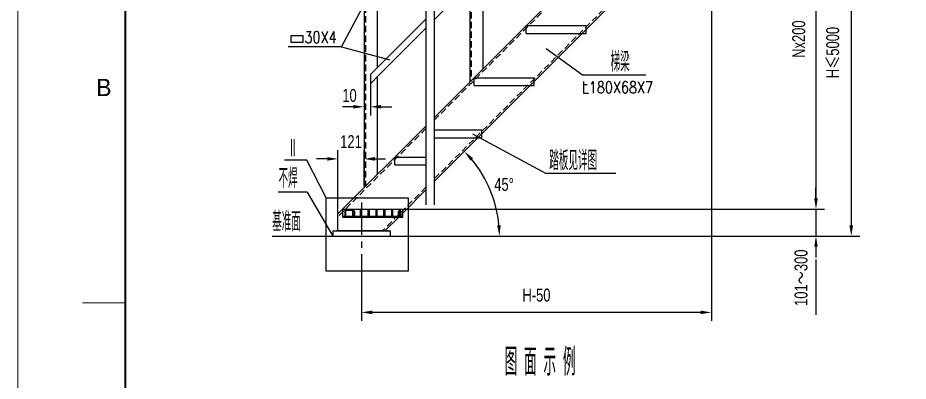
# Model space of a CAD drawing. Extents: x 148 to 221443, y -36682 to 6758.
# Drawn here: x 166043 to 170181, y -8532 to -6844 of the extents above; entities that cross this region are included whole.
import ezdxf
from ezdxf.enums import TextEntityAlignment as Align

# ---------------------------------------------------------------- set-up
doc = ezdxf.new("R2010")
doc.units = 0
doc.header["$LTSCALE"] = 10
doc.header["$MEASUREMENT"] = 0
doc.linetypes.add('CENTERX2', pattern=[4, 2.5, -0.5, 0.5, -0.5])
doc.linetypes.add('HIDDENX2', pattern=[0.75, 0.5, -0.25])
for name, color, linetype in [('2', 4, 'Continuous'), ('DIM', 4, 'Continuous'), ('RED', 7, 'Continuous'), ('WB-FS', 6, 'Continuous')]:
    doc.layers.add(name, color=color, linetype=linetype)
doc.layers.add('2（细实线）', color=3, linetype='Continuous', lineweight=20)
doc.layers.add('图框层', color=7, linetype='Continuous', lineweight=15)
doc.styles.add('HZ', font='ROMS.SHX', dxfattribs={"width": 0.75, "bigfont": 'GBCBIG.SHX'})
doc.styles.get("Standard").update_dxf_attribs({"font": 'wison_e.shx', "width": 0.75, "bigfont": 'wison_c.shx'})
doc.styles.add('XW', font='ROMANS.shx', dxfattribs={"width": 0.85})
doc.dimstyles.new('DIM1', dxfattribs={"dimscale": 20, "dimtxt": 3, "dimasz": 2.5, "dimexe": 2, "dimexo": 0, "dimgap": 1, "dimtad": 0, "dimdec": 0, "dimzin": 0, "dimdsep": 46, "dimtxsty": 'Standard', "dimcen": 2, "dimclrd": 3, "dimclre": 3, "dimclrt": 3, "dimadec": 0, "dimazin": 0, "dimtfac": 0.666667, "dimtdec": 0, "dimtofl": 0, "dimtmove": 2, "dimatfit": 1, "dimfxl": 2, "dimtvp": 1.333333, "dimtolj": 1, "dimtzin": 0, "dimarcsym": 0})
doc.dimstyles.new('DIM1$2', dxfattribs={"dimscale": 20, "dimtxt": 3, "dimasz": 2.5, "dimexe": 2, "dimexo": 0, "dimgap": 1, "dimtad": 2, "dimtih": 1, "dimtoh": 1, "dimdec": 0, "dimzin": 0, "dimdsep": 46, "dimtxsty": 'Standard', "dimcen": 2, "dimclrd": 3, "dimclre": 3, "dimclrt": 3, "dimadec": 0, "dimazin": 0, "dimtfac": 0.666667, "dimtdec": 0, "dimtofl": 0, "dimtmove": 2, "dimatfit": 1, "dimfxl": 2, "dimtvp": 1.333333, "dimtolj": 1, "dimtzin": 0, "dimarcsym": 0})

# ---------------------------------------------------------------- blocks, each defined once
blk = doc.blocks.new('*D711')
at = {"layer": 'Defpoints', "color": 0}
for p in [(169643.5, -6153.4), (167832.2, -7733.6), (169752.7, -7733.6)]:
    blk.add_point(p, dxfattribs=at)
at = {"layer": 'DIM', "color": 3, "lineweight": -2}
for p, q in [((169643.5, -6153.4), (169792.7, -6153.4)), ((169752.7, -6203.4), (169752.7, -7683.6)), ((167832.2, -7733.6), (169792.7, -7733.6))]:
    blk.add_line(p, q, dxfattribs=at)
at = {"layer": 'DIM', "color": 3}
for points in [[(169761, -6203.4), (169744.4, -6203.4), (169752.7, -6153.4)], [(169744.4, -7683.6), (169761, -7683.6), (169752.7, -7733.6)]]:
    blk.add_solid(points, dxfattribs=at)
at = {"layer": 'DIM', "color": 3, "insert": (169672.7, -6943.5), "char_height": 60, "attachment_point": 5, "rotation": 90}
blk.add_mtext('\\A1;Nx200', dxfattribs=at)
blk = doc.blocks.new('*D712')
at = {"layer": '2', "color": 3, "linetype": 'Continuous', "lineweight": -2}
for p, q in [((169752.7, -7683.6), (169752.7, -7633.6)), ((167832.2, -7733.6), (169792.7, -7733.6)), ((169752.7, -7733.6), (169752.7, -7858.2)), ((167773.7, -7858.2), (169792.7, -7858.2)), ((169752.7, -7908.2), (169752.7, -7958.2))]:
    blk.add_line(p, q, dxfattribs=at)
at = {"layer": '2', "color": 3}
for points in [[(169744.4, -7683.6), (169761, -7683.6), (169752.7, -7733.6)], [(169761, -7908.2), (169744.4, -7908.2), (169752.7, -7858.2)]]:
    blk.add_solid(points, dxfattribs=at)
at = {"layer": 'Defpoints', "color": 0}
for p in [(167832.2, -7733.6), (167773.7, -7858.2), (169752.7, -7858.2)]:
    blk.add_point(p, dxfattribs=at)
at = {"layer": '2', "color": 3, "insert": (169683.6, -8051.7), "char_height": 60, "attachment_point": 5, "rotation": 90}
blk.add_mtext('\\A1;101{\\fSimSun|b0|i0|c134|p54;～}300', dxfattribs=at)
blk = doc.blocks.new('*D720')
at = {"color": 3, "linetype": 'Continuous', "lineweight": -2}
for p, q in [((167681.8, -7129.6), (167681.8, -7297.7)), ((167652.5, -7179.8), (167652.5, -7297.7)), ((167602.5, -7257.7), (167552.5, -7257.7)), ((167731.8, -7257.7), (167781.8, -7257.7))]:
    blk.add_line(p, q, dxfattribs=at)
at = {"color": 3}
for points in [[(167602.5, -7266.1), (167602.5, -7249.4), (167652.5, -7257.7)], [(167731.8, -7249.4), (167731.8, -7266.1), (167681.8, -7257.7)]]:
    blk.add_solid(points, dxfattribs=at)
at = {"layer": 'Defpoints', "color": 0}
for p in [(167681.8, -7129.6), (167652.5, -7179.8), (167652.5, -7257.7)]:
    blk.add_point(p, dxfattribs=at)
at = {"color": 3, "insert": (167584.7, -7205.5), "char_height": 60, "attachment_point": 5}
blk.add_mtext('\\A1;10', dxfattribs=at)
blk = doc.blocks.new('*D727')
at = {"color": 3, "linetype": 'Continuous', "lineweight": -2, "ltscale": 6}
for p, q in [((169266.9, -6374), (169266.9, -8252.7)), ((167640.3, -8005.3), (167640.3, -8252.7)), ((169216.9, -8212.7), (167690.3, -8212.7))]:
    blk.add_line(p, q, dxfattribs=at)
at = {"color": 3}
for points in [[(167690.3, -8204.4), (167690.3, -8221.1), (167640.3, -8212.7)], [(169216.9, -8221.1), (169216.9, -8204.4), (169266.9, -8212.7)]]:
    blk.add_solid(points, dxfattribs=at)
at = {"layer": 'Defpoints', "color": 0}
for p in [(169266.9, -6374), (167640.3, -8005.3), (167640.3, -8212.7)]:
    blk.add_point(p, dxfattribs=at)
at = {"color": 3, "insert": (168453.6, -8132.7), "char_height": 60, "attachment_point": 5}
blk.add_mtext('\\A1;H-50', dxfattribs=at)
blk = doc.blocks.new('*D734')
at = {"color": 3, "linetype": 'Continuous', "lineweight": -2, "ltscale": 6}
for p, q in [((167978.1, -7605.3), (168146.9, -7436.5)), ((167773.7, -7858.2), (168321.5, -7858.2))]:
    blk.add_line(p, q, dxfattribs=at)
blk.add_arc((167725.2, -7858.2), 556.4, 5.1509, 39.8491, dxfattribs=at)
at = {"color": 3}
for points in [[(168158.5, -7496.1), (168146.2, -7507.4), (168118.6, -7464.8)], [(168271, -7808.7), (168287.6, -7807.9), (168281.5, -7858.2)]]:
    blk.add_solid(points, dxfattribs=at)
at = {"layer": 'Defpoints', "color": 0}
for p in [(167978.1, -7605.3), (168262.6, -7714.2), (167507, -7858.2), (167749.4, -7834), (167773.7, -7858.2)]:
    blk.add_point(p, dxfattribs=at)
at = {"color": 3, "insert": (168303.1, -7618.8), "char_height": 60, "attachment_point": 5}
blk.add_mtext('\\A1;45%%d', dxfattribs=at)
blk = doc.blocks.new('*D735')
at = {"color": 3, "linetype": 'Continuous', "lineweight": -2, "ltscale": 6}
for p, q in [((169752.7, -6153.4), (169956.8, -6153.4)), ((169916.8, -6203.4), (169916.8, -7808.2)), ((169862, -7858.2), (169956.8, -7858.2))]:
    blk.add_line(p, q, dxfattribs=at)
at = {"color": 3}
for points in [[(169925.1, -6203.4), (169908.4, -6203.4), (169916.8, -6153.4)], [(169908.4, -7808.2), (169925.1, -7808.2), (169916.8, -7858.2)]]:
    blk.add_solid(points, dxfattribs=at)
at = {"layer": 'Defpoints', "color": 0}
for p in [(169752.7, -6153.4), (169862, -7858.2), (169916.8, -7858.2)]:
    blk.add_point(p, dxfattribs=at)
at = {"color": 3, "insert": (169831.4, -7005.8), "char_height": 60, "attachment_point": 5, "rotation": 90}
blk.add_mtext('\\A1;H{\\fSimSun|b0|i0|c134|p54;≤}5000', dxfattribs=at)
blk = doc.blocks.new('*D736')
at = {"color": 3, "linetype": 'Continuous', "lineweight": -2, "ltscale": 6}
for p, q in [((167531.2, -7755.6), (167531.2, -7459.7)), ((167652.5, -7622.4), (167652.5, -7459.7)), ((167481.2, -7499.7), (167431.2, -7499.7)), ((167702.5, -7499.7), (167752.5, -7499.7))]:
    blk.add_line(p, q, dxfattribs=at)
at = {"color": 3}
for points in [[(167481.2, -7508), (167481.2, -7491.3), (167531.2, -7499.7)], [(167702.5, -7491.3), (167702.5, -7508), (167652.5, -7499.7)]]:
    blk.add_solid(points, dxfattribs=at)
at = {"layer": 'Defpoints', "color": 0}
for p in [(167652.5, -7499.7), (167652.5, -7622.4), (167531.2, -7755.6)]:
    blk.add_point(p, dxfattribs=at)
at = {"color": 3, "insert": (167591.8, -7419.7), "char_height": 60, "attachment_point": 5}
blk.add_mtext('\\A1;121', dxfattribs=at)
blk = doc.blocks.new('a2')
blk.add_line((15326.09, 9916.74), (15336.09, 9916.74))
at = {"layer": '图框层', "ltscale": 10}
blk.add_lwpolyline([(15311.09, 10126.74), (15905.09, 10126.74), (15905.09, 9706.74), (15311.09, 9706.74)], close=True, dxfattribs=at)
at = {"layer": '图框层', "ltscale": 10, "const_width": 0.5}
blk.add_lwpolyline([(15336.09, 10116.74), (15895.09, 10116.74), (15895.09, 9716.74), (15336.09, 9716.74)], close=True, dxfattribs=at)
at = {"style": 'HZ'}
blk.add_text('B', height=4, dxfattribs=at).set_placement((15331.09, 9966.74), align=Align.MIDDLE)

msp = doc.modelspace()

# ---------------------------------------------------------------- linework, layer by layer
at = {"color": 0, "linetype": 'Continuous', "ltscale": 6}
msp.add_line((169133.4693, -6153.3774), (167978.141, -7308.7058), dxfattribs=at)
at = {"color": 1, "linetype": 'CENTERX2', "ltscale": 6}
msp.add_line((167640.3294, -7702.7155), (167640.3294, -8194.9821), dxfattribs=at)
at = {"color": 1, "linetype": 'Continuous'}
msp.add_line((167766.5623, -7833.9827), (167524.138, -7833.9827), dxfattribs=at)
at = {"color": 3}
msp.add_lwpolyline([(167313.5598, -6926.2401), (167367.7994, -6926.2401), (167367.7994, -6958.4266), (167313.5598, -6958.4266)], close=True, dxfattribs=at)
at = {"layer": '2', "color": 3, "linetype": 'Continuous'}
for p, q in [((167547.1376, -6978.6041), (167775.3858, -6552.0594)), ((167547.1376, -6978.6041), (167299.9295, -6978.6041)), ((167547.1376, -6978.6041), (167772.7725, -7039.0628)), ((168667.3518, -7110.6419), (168498.9412, -6988.9869)), ((168962.1783, -7110.6419), (168667.3518, -7110.6419)), ((168671.2818, -7153.7015), (168688.7166, -7153.7015)), ((168157.0178, -7383.6869), (168498.1087, -7567.3666)), ((167386.3134, -7504.9223), (167282.2111, -7504.9223)), ((167475.6939, -7681.0564), (167386.3134, -7504.9223)), ((168822.9512, -7567.3666), (168498.1087, -7567.3666)), ((167387.2667, -7654.2254), (167253.7373, -7654.2254)), ((167387.2667, -7654.2254), (167506.9961, -7858.2252)), ((167225.5032, -7858.2252), (167506.9961, -7858.2252)), ((169716.1142, -7858.2252), (169861.9975, -7858.2252)), ((169752.6922, -7967.3161), (169752.6922, -8224.2273))]:
    msp.add_line(p, q, dxfattribs=at)
msp.add_lwpolyline([(167475.6939, -7681.0564), (167856.7641, -7681.0564), (167856.7641, -8020.6136), (167475.6939, -8020.6136)], close=True, dxfattribs=at)
at = {"layer": 'RED'}
for p, q in [((169053.5929, -5779.2609), (167978.641, -6854.2129)), ((167652.4507, -6167.8512), (167652.4507, -7634.3961)), ((167713.0567, -6634.9486), (167713.0567, -7076.9421)), ((168204.6831, -6628.1707), (168204.6831, -7082.1636)), ((168144.077, -6688.7768), (168144.077, -7142.7697)), ((168908.8133, -6674.5898), (168685.1058, -6898.2972)), ((167939.8291, -6850.1698), (167716.6809, -7073.318)), ((167939.8291, -6893.0247), (167716.6809, -7116.173)), ((168406.3179, -6880.6506), (168685.1058, -6880.6506)), ((168406.3179, -6917.0143), (168406.3179, -6880.6506)), ((168685.1058, -6917.0143), (168685.1058, -6880.6506)), ((168406.3179, -6917.0143), (168685.1058, -6917.0143)), ((168666.3888, -6917.0143), (168442.6813, -7140.7217)), ((167716.6809, -7073.318), (167681.8163, -7108.1826)), ((167681.8163, -7108.1826), (167681.8163, -7151.0376)), ((167716.6809, -7116.173), (167681.8163, -7151.0376)), ((167713.0567, -7119.7971), (167713.0567, -7573.79)), ((168163.8934, -7123.0751), (168442.6813, -7123.0751)), ((168163.8934, -7159.4387), (168163.8934, -7123.0751)), ((168442.6813, -7159.4387), (168442.6813, -7123.0751)), ((168163.8934, -7159.4387), (168442.6813, -7159.4387)), ((168423.9643, -7159.4387), (168200.2568, -7383.1462)), ((167939.8291, -7347.0177), (167531.2385, -7755.6082)), ((167978.141, -7365.4996), (168200.2568, -7365.4996)), ((168200.2568, -7401.8632), (168200.2568, -7365.4996)), ((168181.5398, -7401.8632), (167978.141, -7605.2621)), ((167978.141, -7401.8632), (168200.2568, -7401.8632)), ((167795.8255, -7491.1431), (167939.8291, -7491.1431)), ((167795.8255, -7527.5067), (167795.8255, -7491.1431)), ((167795.8255, -7527.5067), (167939.8291, -7527.5067)), ((167939.8291, -7643.574), (167832.1889, -7751.2142)), ((167553.401, -7769.9312), (167553.401, -7733.5676)), ((167553.401, -7733.5676), (167832.1889, -7733.5676)), ((167563.098, -7733.5676), (167563.098, -7769.9312)), ((167567.9464, -7738.4161), (167599.4616, -7738.4161)), ((167567.9464, -7769.9312), (167567.9464, -7738.4161)), ((167599.4616, -7765.0827), (167599.4616, -7733.5676)), ((167604.3101, -7769.9312), (167604.3101, -7733.5676)), ((167635.8252, -7765.0827), (167635.8252, -7733.5676)), ((167640.6737, -7765.0827), (167640.6737, -7733.5676)), ((167672.1889, -7765.0827), (167672.1889, -7733.5676)), ((167677.0373, -7765.0827), (167677.0373, -7733.5676)), ((167708.5525, -7765.0827), (167708.5525, -7733.5676)), ((167713.401, -7765.0827), (167713.401, -7733.5676)), ((167744.9161, -7765.0827), (167744.9161, -7733.5676)), ((167749.7646, -7765.0827), (167749.7646, -7733.5676)), ((167781.2798, -7765.0827), (167781.2798, -7733.5676)), ((167786.1283, -7765.0827), (167786.1283, -7733.5676)), ((167817.6434, -7769.9312), (167817.6434, -7733.5676)), ((167822.4919, -7765.0827), (167822.4919, -7733.5676)), ((167832.1889, -7769.9312), (167832.1889, -7733.5676)), ((167531.2385, -7833.9827), (167531.2385, -7755.6082)), ((167553.401, -7765.0827), (167563.098, -7765.0827)), ((167553.401, -7769.9312), (167832.1889, -7769.9312)), ((167567.9464, -7765.0827), (167604.3101, -7765.0827)), ((167604.3101, -7743.2645), (167609.1586, -7743.2645)), ((167609.1586, -7765.0827), (167609.1586, -7743.2645)), ((167609.1586, -7765.0827), (167812.7949, -7765.0827)), ((167813.4718, -7769.9312), (167749.4203, -7833.9827)), ((167812.7949, -7743.2645), (167817.6434, -7743.2645)), ((167812.7949, -7765.0827), (167812.7949, -7743.2645)), ((167817.6434, -7765.0827), (167832.1889, -7765.0827)), ((167506.9961, -7833.9827), (167506.9961, -7858.2252)), ((167506.9961, -7833.9827), (167773.6627, -7833.9827)), ((167506.9961, -7858.2252), (167773.6627, -7858.2252)), ((167773.6627, -7833.9827), (167773.6627, -7858.2252))]:
    msp.add_line(p, q, dxfattribs=at)
at = {"layer": 'RED', "color": 2, "linetype": 'HIDDENX2', "ltscale": 6}
for p, q in [((167658.5113, -6161.7906), (167658.5113, -7628.3355)), ((169145.4687, -6153.3774), (167978.141, -7320.7051)), ((169242.6821, -6328.7216), (167978.141, -7593.2627)), ((168150.1376, -6682.7162), (168150.1376, -7136.7091)), ((168685.1058, -6898.2972), (168666.3888, -6917.0143)), ((168442.6813, -7140.7217), (168423.9643, -7159.4387)), ((167939.8291, -7359.017), (167531.2385, -7767.6076)), ((168200.2568, -7383.1462), (168181.5398, -7401.8632)), ((167939.8291, -7631.5746), (167737.4209, -7833.9827)), ((167832.1889, -7751.2142), (167813.4718, -7769.9312))]:
    msp.add_line(p, q, dxfattribs=at)
at = {"layer": 'WB-FS', "linetype": 'Continuous'}
for p, q in [((167939.8291, -6716.0122), (167939.8291, -7713.6241)), ((167978.141, -6716.0122), (167978.141, -7713.6241))]:
    msp.add_line(p, q, dxfattribs=at)

# ---------------------------------------------------------------- block references
at = {"layer": '2（细实线）', "xscale": 20, "yscale": 20, "zscale": 20}
msp.add_blockref('a2', (-140178.6702, -206502.6822), dxfattribs=at)

# ---------------------------------------------------------------- texts
at = {"layer": '2', "color": 3, "linetype": 'Continuous'}
for s, height, style, width, p in [('30X4', 54.54545, 'XW', 0.8, (167375.2819, -6961.858)), ('梯梁', 90.90909, 'HZ', 0.65, (168798.4182, -7094.4482)), ('L180X68X7', 54.54545, 'XW', 0.8, (168665.0366, -7194.677)), ('Ⅱ', 90.9091, 'HZ', 0.65, (167299.327, -7496.6213)), ('踏板见详图', 90.90909, 'HZ', 0.65, (168513.5009, -7552.4348)), ('不焊', 90.90909, 'HZ', 0.65, (167254.9243, -7635.3272)), ('基准面', 90.90909, 'HZ', 0.65, (167225.2641, -7836.5387)), (' 图 面 示 例', 127.27273, 'HZ', 0.65, (168274.639, -8506.4979))]:
    msp.add_text(s, height=height, dxfattribs=dict(at, style=style, width=width)).set_placement(p)

# ---------------------------------------------------------------- dimensions: what is measured, and where the dimension line sits
at = {"color": 1, "linetype": 'Continuous', "ltscale": 6}
dim = msp.add_linear_dim(base=(169916.7573, -7858.2252), p1=(169752.6922, -6153.3774), p2=(169861.9975, -7858.2252), angle=90, text='H{\\fSimSun|b0|i0|c134|p54;≤}5000', dimstyle='DIM1', override={"dimzin": 8}, dxfattribs=at)
dim.commit()
dim.dimension.update_dxf_attribs({"geometry": '*D735', "text_midpoint": (169831.3942, -7005.8013)})
dim = msp.add_linear_dim(base=(167640.3294, -8212.7193), p1=(169266.9245, -6373.9835), p2=(167640.3294, -8005.2731), text='H-50', dimstyle='DIM1', override={"dimzin": 8}, dxfattribs=at)
dim.commit()
dim.dimension.update_dxf_attribs({"geometry": '*D727', "text_midpoint": (168453.6269, -8132.7193)})
at = {"color": 7, "linetype": 'Continuous'}
dim = msp.add_linear_dim(base=(167652.4507, -7257.7384), p1=(167681.8163, -7129.6101), p2=(167652.4507, -7179.7504), text='10', dimstyle='DIM1', override={"dimtofl": 0}, dxfattribs=at)
dim.commit()
dim.dimension.update_dxf_attribs({"geometry": '*D720', "text_midpoint": (167584.6579, -7205.526), "dimtype": 160})
at = {"color": 1, "linetype": 'Continuous', "ltscale": 6}
dim = msp.add_linear_dim(base=(167652.4507, -7499.659), p1=(167531.2385, -7755.6082), p2=(167652.4507, -7622.3967), dimstyle='DIM1', override={"dimzin": 8}, dxfattribs=at)
dim.commit()
dim.dimension.update_dxf_attribs({"geometry": '*D736', "text_midpoint": (167591.8446, -7419.659)})
dim = msp.add_angular_dim_2l(base=(168262.5794, -7714.2289), line1=((167506.9961, -7858.2252), (167773.6627, -7858.2252)), line2=((167978.141, -7605.2621), (167749.4203, -7833.9827)), dimstyle='DIM1$2', override={"dimzin": 8}, dxfattribs=at)
dim.commit()
dim.dimension.update_dxf_attribs({"geometry": '*D734', "text_midpoint": (168303.0984, -7618.8427)})
at = {"layer": '2', "color": 3, "linetype": 'Continuous'}
dim = msp.add_linear_dim(base=(169752.6922, -7858.2252), p1=(167832.1889, -7733.5676), p2=(167773.6627, -7858.2252), angle=90, text='101{\\fSimSun|b0|i0|c134|p54;～}300', dimstyle='DIM1', override={"dimtofl": 1}, dxfattribs=at)
dim.commit()
dim.dimension.update_dxf_attribs({"geometry": '*D712', "text_midpoint": (169683.5678, -8051.6988), "dimtype": 160})
at = {"layer": 'DIM'}
dim = msp.add_linear_dim(base=(169752.6922, -7733.5676), p1=(169643.4584, -6153.3774), p2=(167832.1889, -7733.5676), angle=90, text='Nx200', dimstyle='DIM1', dxfattribs=at)
dim.commit()
dim.dimension.update_dxf_attribs({"geometry": '*D711', "text_midpoint": (169672.6922, -6943.4725)})

doc.saveas('drawing.dxf')
